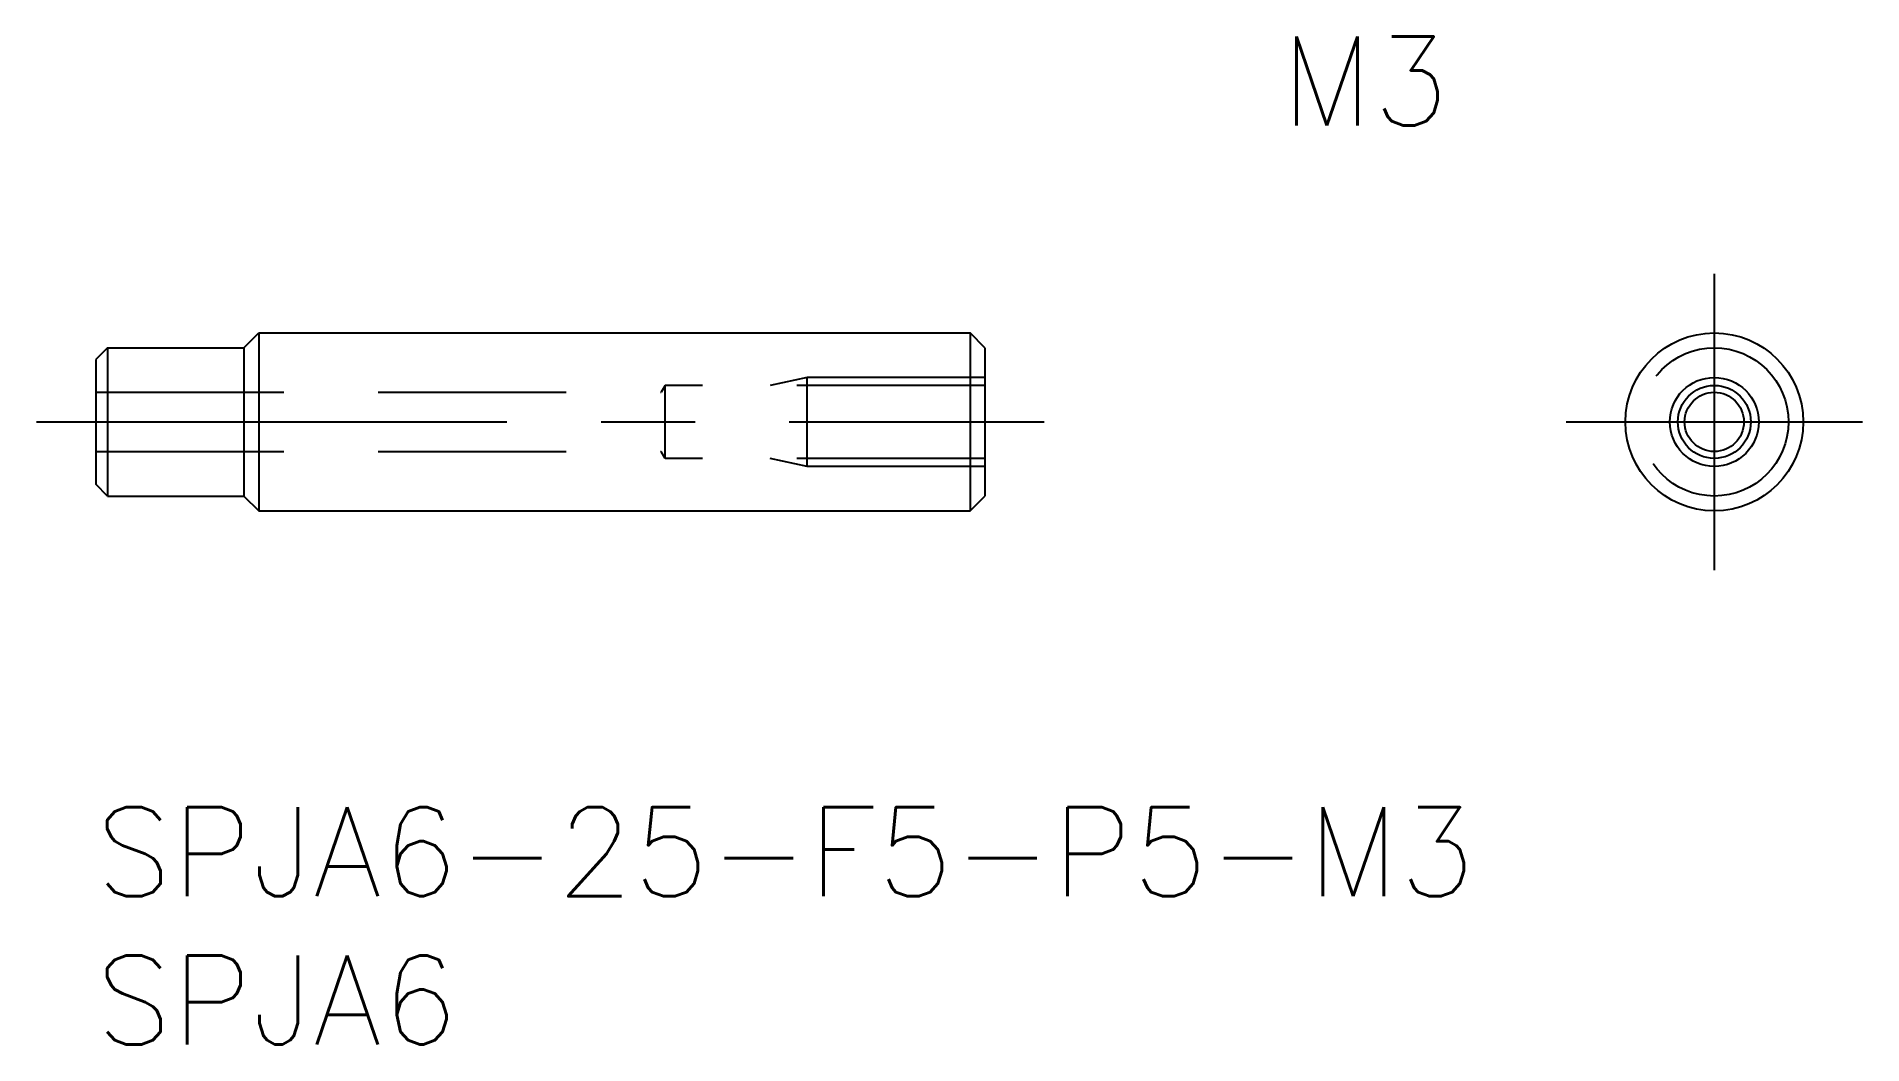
# Model space of a CAD drawing. Extents: x -2 to 59.6, y -8 to 26.
import ezdxf

# ---------------------------------------------------------------- set-up
doc = ezdxf.new("R2010")
doc.units = 0
doc.header["$LTSCALE"] = 0.5
doc.linetypes.add('CENTER', pattern=[50.8, 31.75, -6.35, 6.35, -6.35])
doc.linetypes.add('DASHED', pattern=[19.05, 12.7, -6.35])
for name, color, linetype in [('MSM_CENTER', 1, 'CENTER'), ('MSM_CONTINUOUS', 7, 'CONTINUOUS'), ('MSM_DASHED', 4, 'DASHED'), ('MSM_NARROW', 5, 'CONTINUOUS'), ('MSM_PART_NUMBER', 7, 'CONTINUOUS')]:
    doc.layers.add(name, color=color, linetype=linetype)
doc.styles.get("Standard").update_dxf_attribs({"font": 'txt.shx', "height": 3, "bigfont": 'bigfont.shx'})

# ---------------------------------------------------------------- blocks, each defined once
blk = doc.blocks.new('*U4')
at = {"layer": 'MSM_PART_NUMBER'}
blk.add_text('SPJA6-25-F5-P5-M3', height=3, dxfattribs=at).set_placement((0, -3))
blk = doc.blocks.new('*U5')
at = {"layer": 'MSM_PART_NUMBER'}
blk.add_text('SPJA6', height=3, dxfattribs=at).set_placement((0, -8))
blk = doc.blocks.new('*U6')
at = {"layer": 'MSM_PART_NUMBER'}
blk.add_text('M3', height=3, dxfattribs=at).set_placement((40, 23))

msp = doc.modelspace()

# ---------------------------------------------------------------- linework, layer by layer
at = {"layer": 'MSM_CENTER'}
for p, q in [((54.612, 18), (54.612, 8)), ((-2, 13), (32, 13)), ((49.612, 13), (59.612, 13))]:
    msp.add_line(p, q, dxfattribs=at)
at = {"layer": 'MSM_CONTINUOUS'}
for p, q in [((0.4, 15.5), (0, 15.1)), ((0.4, 15.5), (5, 15.5)), ((0.4, 15.5), (0.4, 10.5)), ((5, 15.5), (5.5, 16)), ((5, 15.5), (5, 10.5)), ((5.5, 16), (29.5, 16)), ((5.5, 16), (5.5, 10)), ((29.5, 16), (29.5, 10)), ((30, 15.5), (29.5, 16)), ((30, 15.5), (30, 10.5)), ((0, 15.1), (0, 10.9)), ((0.4, 10.5), (0, 10.9)), ((0.4, 10.5), (5, 10.5)), ((5, 10.5), (5.5, 10)), ((29.5, 10), (30, 10.5)), ((5.5, 10), (29.5, 10))]:
    msp.add_line(p, q, dxfattribs=at)
for radius in [3, 1.23, 1]:
    msp.add_circle((54.612, 13), radius, dxfattribs=at)
at = {"layer": 'MSM_DASHED'}
for p, q in [((19.21, 14.23), (19.077, 14)), ((30, 14.23), (19.21, 14.23)), ((19.21, 11.771), (19.21, 14.23)), ((24, 14.5), (22.75, 14.23)), ((30, 14.5), (24, 14.5)), ((24, 11.5), (24, 14.5)), ((0, 14), (19.077, 14)), ((0, 12), (19.077, 12)), ((19.21, 11.771), (19.077, 12)), ((30, 11.771), (19.21, 11.771)), ((24, 11.5), (22.75, 11.771)), ((30, 11.5), (24, 11.5))]:
    msp.add_line(p, q, dxfattribs=at)
msp.add_circle((54.612, 13), 2.5, dxfattribs=at)
at = {"layer": 'MSM_NARROW'}
msp.add_circle((54.612, 13), 1.5, dxfattribs=at)

# ---------------------------------------------------------------- block references
at = {"layer": 'MSM_CONTINUOUS'}
for name in ['*U6', '*U4', '*U5']:
    msp.add_blockref(name, (0, 0), dxfattribs=at)

doc.saveas('drawing.dxf')
